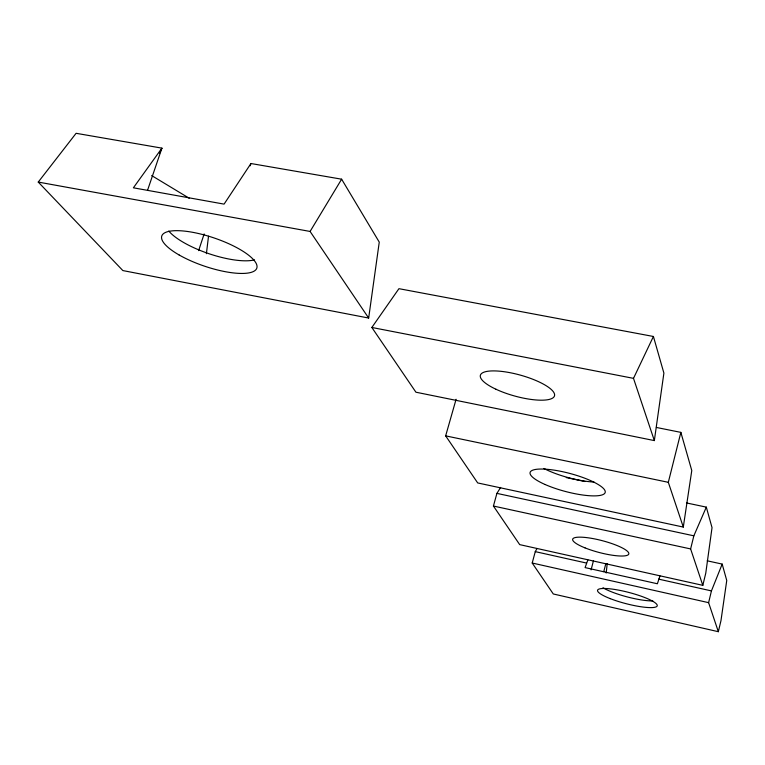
<?xml version="1.0" encoding="UTF-8"?>
<svg xmlns="http://www.w3.org/2000/svg" width="765" height="765" viewBox="0 0 765 765"><rect width="100%" height="100%" fill="white"/><g stroke="black" fill="none" stroke-linecap="round" stroke-linejoin="round"><path stroke-width="1.15" d="M606.196 573.042L607.209 563.671M206.397 253.693L208.52 236.184M368.663 318.049L379.258 242.113L341.63 179.192L250.939 163.519L224.088 204.121L133.387 187.808L161.922 148.133L76.098 133.301L38.25 182.07L122.859 270.571L368.663 318.049L310.093 231.451L38.25 182.07M654.343 440.592L663.896 373.091L653.415 336.476L398.938 288.673L371.847 327.468L415.921 392.206L654.343 440.592L633.497 378.359L653.415 336.476M456.093 399.282L445.651 435.868L477.695 482.935L683.298 527.066L691.78 470.532L680.86 432.378L656.38 427.453M536.973 548.591L535.27 551.632L532.211 563.021L553.296 593.975L718.335 631.699L720.965 620.692L726.75 580.482L722.179 564.092L707.214 560.812M718.335 631.699L708.61 602.657L711.44 590.905L722.179 564.092M500.654 487.41L496.915 493.377L493.425 506.038L519.693 544.623L702.815 585.349L705.77 573.157L712.033 527.649L706.315 507.128L686.473 502.94M702.815 585.349L690.623 548.935L693.845 535.825L706.315 507.128M659.966 575.949L657.384 583.762L585.082 567.592L587.874 559.913M683.298 527.066L668.314 482.313L680.86 432.378M603.767 571.646L605.851 563.556M591.087 569.877L593.42 560.879M250.203 165.785L250.939 163.519M198.623 250.633L204.14 233.947M147.511 190.399L161.922 148.133L159.474 153.383M310.093 231.451L341.63 179.192M371.847 327.468L633.497 378.359M445.651 435.868L668.314 482.313M566.282 477.57L584.948 481.51M496.915 493.377L693.845 535.825M493.425 506.038L690.623 548.935M535.27 551.632L586.277 563.002M658.55 579.115L711.44 590.905M532.211 563.021L708.61 602.657M151.671 175.577L189.185 198.221M254.544 259.861A50.069 15.214 18.8 0 1 209.228 253.798A50.069 15.214 18.8 0 1 168.807 231.049M593.984 482.055A38.776 9.562 14.9 0 1 543.925 468.467M652.841 600.927A30.81 5.891 14.6 0 1 602.992 587.75M179.067 254.936A50.165 14.898 18.7 0 0 256.409 268.993A50.165 14.898 18.7 0 0 192.369 232.254A50.165 14.898 18.7 0 0 179.067 254.936M545.091 484.503A38.862 9.285 14.9 0 0 604.991 492.956A38.862 9.285 14.9 0 0 552.827 469.949A38.862 9.285 14.9 0 0 545.091 484.503M495.93 389.222A38.451 10.825 15.5 0 0 554.462 395.954A38.451 10.825 15.5 0 0 501.974 371.436A38.451 10.825 15.5 0 0 495.93 389.222M585.005 547.874A29.003 6.101 14.7 0 0 628.773 554.042A29.003 6.101 14.7 0 0 588.467 537.852A29.003 6.101 14.7 0 0 585.005 547.874M610.269 598.641A30.839 5.785 14.6 0 0 657.154 606.004A30.839 5.785 14.6 0 0 614.735 589.461A30.839 5.785 14.6 0 0 610.269 598.641"/></g></svg>
